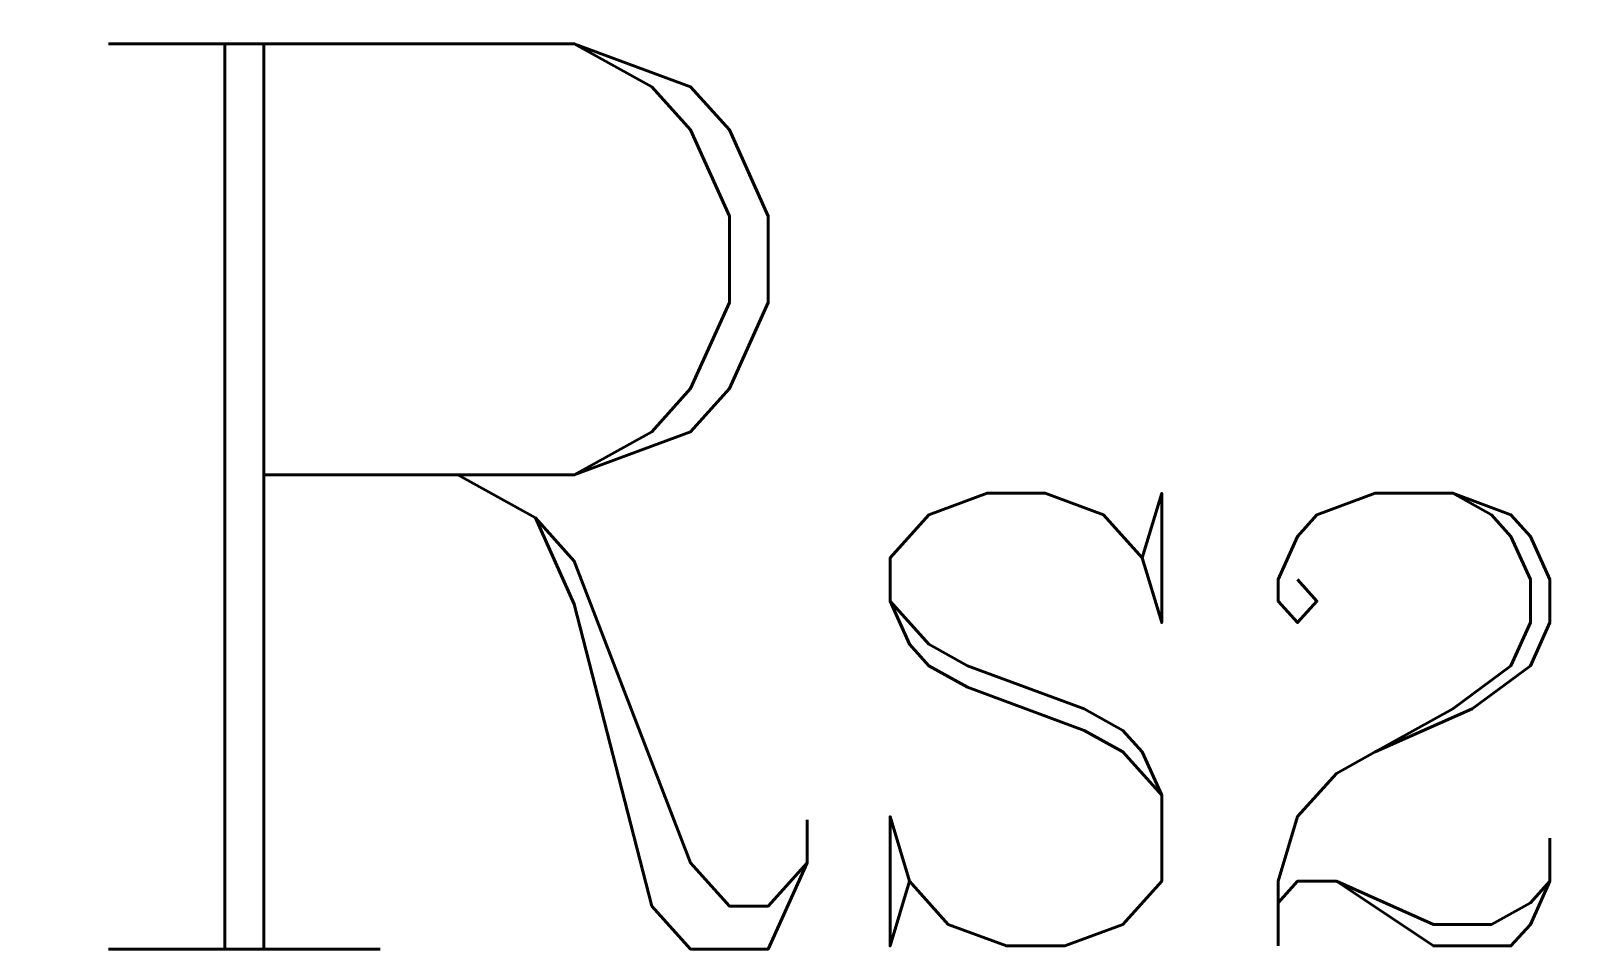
# Model space of a CAD drawing. Header units: inches. Extents: x -16.4 to 18.3, y -8.6 to 12.1.
import ezdxf

# ---------------------------------------------------------------- set-up
doc = ezdxf.new("R2010")
doc.units = ezdxf.units.IN
doc.header["$LTSCALE"] = 48
doc.header["$MEASUREMENT"] = 0
doc.styles.add('FSL12-1', font='complex.shx')

msp = doc.modelspace()

# ---------------------------------------------------------------- wipeouts: each hides what was drawn before it
msp.add_wipeout([(-16.443, -8.634), (18.346, -8.634), (18.346, 12.054), (-16.443, 12.054)])

# ---------------------------------------------------------------- next in the draw order: texts
at = {"linetype": 'Continuous', "attachment_point": 1, "style": 'FSL12-1'}
for s, insert, char_height, width in [('R', (-16.443, 11.766), 20.4, 142.8), ('S2', (1.601, 1.637), 10.2, 90.84375)]:
    msp.add_mtext(s, dxfattribs=dict(at, insert=insert, char_height=char_height, width=width))

doc.saveas('drawing.dxf')
